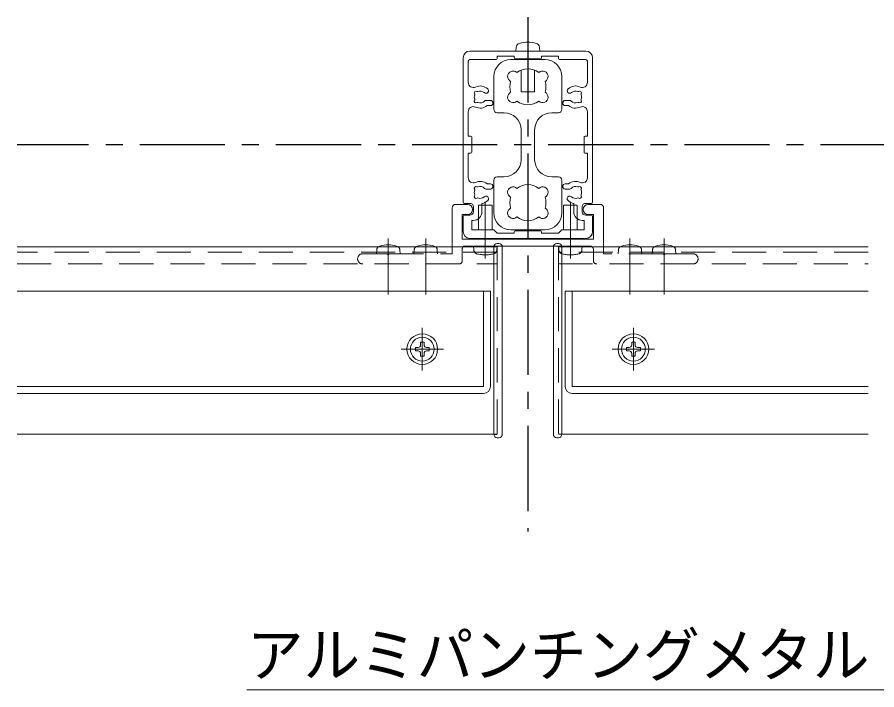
# Model space of a CAD drawing. Units: millimetres at full size, sheet at 1:5; details may follow other scales. Extents: x -1050 to 1050, y -742 to 742.
# Drawn here: x -152 to 100.5, y -411.8 to -214.4 of the extents above; entities that cross this region are included whole.
import ezdxf
from ezdxf.enums import TextEntityAlignment as Align

# ---------------------------------------------------------------- set-up
doc = ezdxf.new("R2010")
doc.units = ezdxf.units.MM
doc.header["$LTSCALE"] = 5
doc.linetypes.add('CHAIN1', pattern=[8, 5, -1, 1, -1])
doc.linetypes.add('DASHED2', pattern=[3, 2, -1])
doc.layers.add('0-0_通り芯', color=7, linetype='CHAIN1')
for name, color, linetype, lineweight in [('0-4_手摺部材', 92, 'Continuous', 20), ('0-6_パネル', 4, 'Continuous', 20), ('0-9_文字', 3, 'Continuous', 20), ('0-A_支柱', 6, 'Continuous', 20), ('0-B_足元', 4, 'Continuous', 20)]:
    doc.layers.add(name, color=color, linetype=linetype, lineweight=lineweight)
doc.styles.add('ＭＳ ゴシック', font='')
doc.styles.get('ＭＳ ゴシック').set_extended_font_data('MS Gothic')

msp = doc.modelspace()

# ---------------------------------------------------------------- linework, layer by layer
at = {"layer": '0-0_通り芯'}
for p, q in [((-1.98, -214.355), (-1.98, -365.312)), ((909.011, -251.793), (-151.98, -251.793))]:
    msp.add_line(p, q, dxfattribs=at)
at = {"layer": '0-0_通り芯', "linetype": 'DASHED2'}
msp.add_line((-11.98, -336.793), (-10.98, -336.793), dxfattribs=at)
at = {"layer": '0-4_手摺部材'}
for p, q in [((-5.48, -224.293), (1.52, -224.293)), ((-23.23, -269.293), (-19.73, -269.293)), ((-16.48, -269.543), (-12.48, -269.543)), ((-16.48, -276.793), (-16.48, -269.543)), ((-12.48, -276.793), (-12.48, -269.543)), ((12.52, -269.543), (8.52, -269.543)), ((8.52, -276.793), (8.52, -269.543)), ((12.52, -276.793), (12.52, -269.543)), ((19.27, -269.293), (15.77, -269.293)), ((-24.23, -281.793), (-24.23, -270.293)), ((-19.73, -272.293), (-21.23, -272.293)), ((-21.23, -272.293), (-21.23, -279.543)), ((15.77, -272.293), (17.27, -272.293)), ((17.27, -272.293), (17.27, -279.543)), ((20.27, -281.793), (20.27, -270.293)), ((-21.23, -279.543), (17.27, -279.543)), ((-151.98, -281.793), (-10.98, -281.793)), ((-20.435, -281.543), (16.27, -281.543)), ((-11.98, -281.793), (-11.98, -336.793)), ((-10.98, -280.793), (-10.48, -280.793)), ((-9.48, -336.793), (-9.48, -281.793)), ((5.52, -336.793), (5.52, -281.793)), ((7.02, -280.793), (6.52, -280.793)), ((7.02, -281.793), (98.02, -281.793)), ((8.02, -281.793), (8.02, -336.793)), ((-32.98, -305.544), (-32.98, -318.032)), ((29.02, -305.544), (29.02, -318.032)), ((-33.48, -309.743), (-33.48, -310.543)), ((28.52, -309.743), (28.52, -310.543)), ((-39.229, -311.793), (-26.731, -311.793)), ((-35.03, -311.293), (-35.03, -312.293)), ((-35.03, -311.293), (-34.23, -311.293)), ((-35.03, -312.293), (-34.23, -312.293)), ((-33.48, -313.843), (-33.48, -313.043)), ((-32.48, -313.843), (-32.48, -313.043)), ((-30.93, -311.293), (-31.73, -311.293)), ((-30.93, -312.293), (-31.73, -312.293)), ((-30.93, -311.293), (-30.93, -312.293)), ((22.771, -311.793), (35.269, -311.793)), ((26.97, -311.293), (26.97, -312.293)), ((26.97, -311.293), (27.77, -311.293)), ((26.97, -312.293), (27.77, -312.293)), ((28.52, -313.843), (28.52, -313.043)), ((29.52, -313.843), (29.52, -313.043)), ((31.07, -311.293), (30.27, -311.293)), ((31.07, -312.293), (30.27, -312.293)), ((31.07, -311.293), (31.07, -312.293)), ((-33.48, -313.843), (-32.48, -313.843)), ((28.52, -313.843), (29.52, -313.843)), ((-151.98, -336.793), (-10.98, -336.793)), ((-10.98, -337.793), (-10.48, -337.793)), ((7.02, -337.793), (6.52, -337.793)), ((98.02, -336.793), (7.02, -336.793))]:
    msp.add_line(p, q, dxfattribs=at)
at = {"layer": '0-4_手摺部材', "linetype": 'CHAIN1'}
for p, q in [((-14.48, -285.143), (-14.48, -268.543)), ((10.52, -285.143), (10.52, -268.543)), ((-42.98, -295.793), (-42.98, -279.275)), ((-31.98, -295.793), (-31.98, -279.275)), ((28.02, -295.793), (28.02, -279.275)), ((38.02, -295.793), (38.02, -279.275))]:
    msp.add_line(p, q, dxfattribs=at)
at = {"layer": '0-4_手摺部材', "linetype": 'DASHED2'}
for p, q in [((-46.382, -282.674), (-46.48, -283.793)), ((-39.578, -282.674), (-39.48, -283.793)), ((-35.382, -282.674), (-35.48, -283.793)), ((-35.382, -282.674), (-35.48, -283.793)), ((-28.578, -282.674), (-28.48, -283.793)), ((-28.578, -282.674), (-28.48, -283.793)), ((-24.23, -283.793), (-24.23, -281.793)), ((-21.23, -285.793), (-21.23, -282.293)), ((-17.882, -282.662), (-17.98, -281.543)), ((-17.98, -281.543), (-10.98, -281.543)), ((-11.078, -282.662), (-10.98, -281.543)), ((-10.98, -281.543), (-10.98, -336.793)), ((7.118, -282.662), (7.02, -281.543)), ((7.02, -281.543), (14.02, -281.543)), ((7.02, -281.543), (7.02, -336.793)), ((13.922, -282.662), (14.02, -281.543)), ((17.27, -285.793), (17.27, -282.461)), ((20.27, -283.793), (20.27, -281.793)), ((24.618, -282.674), (24.52, -283.793)), ((24.618, -282.674), (24.52, -283.793)), ((31.422, -282.674), (31.52, -283.793)), ((31.422, -282.674), (31.52, -283.793)), ((34.618, -282.674), (34.52, -283.793)), ((34.618, -282.674), (34.52, -283.793)), ((41.422, -282.674), (41.52, -283.793)), ((41.422, -282.674), (41.52, -283.793)), ((-10.98, -283.293), (-151.98, -283.293)), ((-50.48, -283.793), (-43.28, -283.793)), ((-50.48, -283.793), (-43.28, -283.793)), ((-42.98, -284.093), (-43.28, -283.793)), ((-42.98, -284.093), (-43.28, -283.793)), ((-42.98, -284.093), (-42.68, -283.793)), ((-42.98, -284.093), (-42.68, -283.793)), ((-42.68, -283.793), (-24.23, -283.793)), ((-42.68, -283.793), (-24.23, -283.793)), ((98.02, -283.293), (7.02, -283.293)), ((37.72, -283.793), (20.27, -283.793)), ((38.02, -284.093), (37.72, -283.793)), ((38.02, -284.093), (38.32, -283.793)), ((46.52, -283.793), (38.32, -283.793)), ((-151.98, -286.793), (-10.98, -286.793)), ((7.02, -286.793), (98.02, -286.793))]:
    msp.add_line(p, q, dxfattribs=at)
at = {"layer": '0-4_手摺部材'}
for points in [[(-33.48, -309.743), (-32.48, -309.743), (-32.48, -310.543)], [(28.52, -309.743), (29.52, -309.743), (29.52, -310.543)]]:
    msp.add_lwpolyline(points, dxfattribs=at)
for centre, radius in [((-32.98, -311.793), 4.5), ((29.02, -311.793), 4.5), ((-32.98, -311.793), 3.5), ((29.02, -311.793), 3.5)]:
    msp.add_circle(centre, radius, dxfattribs=at)
for centre, radius, start, end in [((-23.23, -270.293), 1, 90, 180), ((-19.73, -270.793), 1.5, 270, 90), ((15.77, -270.793), 1.5, 90, 270), ((19.27, -270.293), 1, 0, 90), ((-45.087, -282.787), 1.3, 105.88085, 130.13492), ((-42.98, -290.193), 9, 74.11915, 105.88085), ((-40.873, -282.787), 1.3, 49.86508, 74.11915), ((-34.087, -282.787), 1.3, 105.88083, 130.13489), ((-34.087, -282.787), 1.3, 105.88085, 130.13492), ((-31.98, -290.193), 9, 74.11915, 105.88085), ((-31.98, -290.193), 9, 74.11915, 105.88085), ((-29.873, -282.787), 1.3, 49.86507, 74.11918), ((-29.873, -282.787), 1.3, 49.86508, 74.11915), ((-20.435, -282.543), 1, 90, 131.40962), ((-10.98, -281.793), 1, 90, 180), ((-10.48, -281.793), 1, 360, 90), ((6.52, -281.793), 1, 90, 180), ((7.02, -281.793), 1, 0, 90), ((16.27, -282.543), 1, 48.59038, 90), ((25.913, -282.787), 1.3, 105.88083, 130.13486), ((25.913, -282.787), 1.3, 105.88085, 130.13492), ((28.02, -290.193), 9, 74.11915, 105.88085), ((28.02, -290.193), 9, 74.11915, 105.88085), ((30.127, -282.787), 1.3, 49.8651, 74.11915), ((30.127, -282.787), 1.3, 49.86508, 74.11915), ((35.913, -282.787), 1.3, 105.88083, 130.13486), ((35.913, -282.787), 1.3, 105.88085, 130.13492), ((38.02, -290.193), 9, 74.11915, 105.88085), ((38.02, -290.193), 9, 74.11915, 105.88085), ((40.127, -282.787), 1.3, 49.8651, 74.11915), ((40.127, -282.787), 1.3, 49.86508, 74.11915), ((-34.23, -310.543), 0.75, 270, 360), ((-31.73, -310.543), 0.75, 180, 270), ((27.77, -310.543), 0.75, 270, 360), ((30.27, -310.543), 0.75, 180, 270), ((-34.23, -313.043), 0.75, 0, 90), ((-31.73, -313.043), 0.75, 90, 180), ((27.77, -313.043), 0.75, 0, 90), ((30.27, -313.043), 0.75, 90, 180), ((-10.98, -336.793), 1, 180, 270), ((-10.48, -336.793), 1, 270, 360), ((6.52, -336.793), 1, 180, 270), ((7.02, -336.793), 1, 270, 0)]:
    msp.add_arc(centre, radius, start, end, dxfattribs=at)
at = {"layer": '0-4_手摺部材', "linetype": 'DASHED2'}
for centre, radius, start, end in [((-45.087, -282.787), 1.3, 130.13492, 175), ((-40.873, -282.787), 1.3, 5, 49.86508), ((-34.087, -282.787), 1.3, 130.13489, 174.99995), ((-34.087, -282.787), 1.3, 130.13492, 175), ((-29.873, -282.787), 1.3, 5.00002, 49.86507), ((-29.873, -282.787), 1.3, 5, 49.86508), ((-20.23, -282.293), 1, 150, 180), ((-16.587, -282.549), 1.3, 184.99997, 254.11918), ((-12.373, -282.549), 1.3, 285.88083, 354.99995), ((8.413, -282.549), 1.3, 184.99997, 254.11918), ((12.627, -282.549), 1.3, 285.88083, 354.99995), ((16.27, -282.543), 1, 0, 48.59038), ((25.913, -282.787), 1.3, 130.13486, 174.99995), ((25.913, -282.787), 1.3, 130.13492, 175), ((30.127, -282.787), 1.3, 5.00002, 49.8651), ((30.127, -282.787), 1.3, 5, 49.86508), ((35.913, -282.787), 1.3, 130.13486, 174.99995), ((35.913, -282.787), 1.3, 130.13492, 175), ((40.127, -282.787), 1.3, 5.00002, 49.8651), ((40.127, -282.787), 1.3, 5, 49.86508), ((-50.48, -285.293), 1.5, 90, 270), ((-50.48, -285.293), 1.5, 90, 270), ((-14.48, -275.143), 9, 254.11915, 285.88085), ((10.52, -275.143), 9, 254.11915, 285.88085), ((46.52, -285.293), 1.5, 270, 90), ((-22.23, -285.793), 1, 270, 360), ((18.27, -285.793), 1, 180, 270)]:
    msp.add_arc(centre, radius, start, end, dxfattribs=at)
at = {"layer": '0-6_パネル'}
for p, q in [((-151.98, -294.793), (-12.98, -294.793)), ((-14.98, -294.793), (-14.98, -322.793)), ((-12.98, -294.793), (-12.98, -322.793)), ((9.02, -294.793), (9.02, -322.793)), ((98.02, -294.793), (9.02, -294.793)), ((11.02, -294.793), (11.02, -322.793)), ((-14.98, -322.793), (-151.98, -322.793)), ((11.02, -322.793), (98.02, -322.793)), ((-14.98, -324.793), (-151.98, -324.793)), ((11.02, -324.793), (98.02, -324.793))]:
    msp.add_line(p, q, dxfattribs=at)
for centre, start, end in [((-14.98, -322.793), 270, 360), ((11.02, -322.793), 180, 270)]:
    msp.add_arc(centre, 2, start, end, dxfattribs=at)
at = {"layer": '0-9_文字'}
msp.add_lwpolyline([(185.715, -324.793), (135.486, -411.793), (-84.514, -411.793)], dxfattribs=at)
at = {"layer": '0-A_支柱'}
for p, q in [((15.02, -224.293), (-18.98, -224.293)), ((-5.382, -223.174), (-5.48, -224.293)), ((1.422, -223.174), (1.52, -224.293)), ((-20.98, -226.293), (-20.98, -268.693)), ((-11.28, -226.793), (-18.98, -226.793)), ((-5.98, -225.793), (-5.98, -226.243)), ((-5.68, -226.543), (1.72, -226.543)), ((-3.98, -226.793), (-3.98, -226.543)), ((0.02, -226.793), (0.02, -226.543)), ((2.02, -225.793), (2.02, -226.243)), ((2.02, -225.793), (7.02, -225.793)), ((7.02, -226.493), (7.02, -225.793)), ((7.32, -226.793), (15.02, -226.793)), ((17.02, -268.693), (17.02, -226.293)), ((-19.48, -233.485), (-19.48, -227.293)), ((15.52, -233.485), (15.52, -227.293)), ((-14.303, -238.793), (-12.98, -238.793)), ((10.343, -238.793), (9.02, -238.793)), ((-19.48, -249.293), (-19.48, -242.101)), ((-13.903, -240.293), (-12.98, -240.293)), ((9.943, -240.293), (9.02, -240.293)), ((15.52, -249.293), (15.52, -242.101)), ((-19.48, -249.293), (-18.78, -249.293)), ((-18.48, -249.593), (-18.48, -253.993)), ((14.52, -249.593), (14.52, -253.993)), ((15.52, -249.293), (14.82, -249.293)), ((-19.48, -254.293), (-18.78, -254.293)), ((-19.48, -261.485), (-19.48, -254.293)), ((15.52, -254.293), (14.82, -254.293)), ((15.52, -261.485), (15.52, -254.293)), ((-14.303, -264.793), (-12.98, -264.793)), ((-13.903, -263.293), (-12.98, -263.293)), ((9.943, -263.293), (9.02, -263.293)), ((10.343, -264.793), (9.02, -264.793)), ((-18.98, -268.993), (-20.68, -268.993)), ((-17.98, -271.493), (-17.98, -269.993)), ((-15.48, -271.493), (-15.48, -269.004)), ((11.52, -271.493), (11.52, -269.004)), ((14.02, -271.493), (14.02, -269.993)), ((15.02, -268.993), (16.72, -268.993)), ((-20.68, -272.493), (-18.98, -272.493)), ((16.72, -272.493), (15.02, -272.493)), ((-20.98, -272.793), (-20.98, -277.293)), ((-18.48, -273.993), (-17.98, -273.993)), ((-18.48, -276.793), (-18.48, -273.993)), ((14.52, -273.993), (14.02, -273.993)), ((14.52, -276.793), (14.52, -273.993)), ((17.02, -277.293), (17.02, -272.793)), ((-18.48, -276.793), (-11.98, -276.793)), ((-10.98, -277.793), (-11.98, -276.793)), ((-5.98, -277.793), (-5.98, -277.343)), ((-5.68, -277.043), (1.72, -277.043)), ((2.02, -277.793), (2.02, -277.343)), ((7.02, -277.793), (8.02, -276.793)), ((14.52, -276.793), (8.02, -276.793)), ((-18.98, -279.293), (15.02, -279.293)), ((-10.98, -277.793), (-5.98, -277.793)), ((2.02, -277.793), (7.02, -277.793))]:
    msp.add_line(p, q, dxfattribs=at)
for points in [[(-10.98, -226.493), (-10.98, -225.793), (-5.98, -225.793)], [(-3.98, -229.885), (-3.98, -236.293), (0.02, -236.293), (0.02, -229.885)]]:
    msp.add_lwpolyline(points, dxfattribs=at)
for centre, radius, start, end in [((-4.087, -223.287), 1.3, 105.88085, 175), ((-1.98, -230.693), 9, 74.11915, 105.88085), ((0.127, -223.287), 1.3, 5, 74.11915), ((-18.98, -226.293), 2, 90, 180), ((15.02, -226.293), 2, 0, 90), ((-18.98, -227.293), 0.5, 90, 180), ((-11.28, -226.493), 0.3, 270, 360), ((-5.68, -226.243), 0.3, 180, 270), ((1.72, -226.243), 0.3, 270, 360), ((7.32, -226.493), 0.3, 180, 270), ((15.02, -227.293), 0.5, 0, 90), ((-17.98, -233.485), 1.5, 180, 294.90106), ((-15.98, -237.793), 3.25, 47.4576, 114.90106), ((12.02, -237.793), 3.25, 65.09894, 132.5424), ((14.02, -233.485), 1.5, 245.09894, 360), ((-15.98, -237.793), 1.75, 157.5799, 202.4201), ((-17.217, -236.555), 0.5, 55.28656, 214.71344), ((-17.875, -237.011), 0.3, 337.5799, 34.71344), ((-16.762, -235.898), 0.3, 235.28656, 292.4201), ((-15.98, -237.793), 1.75, 47.4576, 112.4201), ((-14.29, -235.951), 0.75, 227.4576, 47.4576), ((10.33, -235.951), 0.75, 132.5424, 312.5424), ((12.02, -237.793), 1.75, 67.5799, 132.5424), ((12.802, -235.898), 0.3, 247.5799, 304.71344), ((13.257, -236.555), 0.5, 325.28656, 124.71344), ((13.915, -237.011), 0.3, 145.28656, 202.4201), ((12.02, -237.793), 1.75, 337.5799, 22.4201), ((-17.217, -239.03), 0.5, 145.28656, 304.71344), ((-17.875, -238.575), 0.3, 325.28656, 22.4201), ((-16.762, -239.688), 0.3, 67.5799, 124.71344), ((-15.98, -237.793), 1.75, 247.5799, 318.18969), ((-14.303, -239.293), 0.5, 90, 138.18969), ((-12.98, -239.543), 0.75, 270, 90), ((9.02, -239.543), 0.75, 90, 270), ((10.343, -239.293), 0.5, 41.81031, 90), ((12.02, -237.793), 1.75, 221.81031, 292.4201), ((12.802, -239.688), 0.3, 55.28656, 112.4201), ((13.257, -239.03), 0.5, 235.28656, 34.71344), ((13.915, -238.575), 0.3, 157.5799, 214.71344), ((-17.98, -242.101), 1.5, 65.09894, 180), ((-15.98, -237.793), 3.25, 245.09894, 309.71514), ((12.02, -237.793), 3.25, 230.28486, 294.90106), ((14.02, -242.101), 1.5, 0, 114.90106), ((-18.78, -249.593), 0.3, 0, 90), ((14.82, -249.593), 0.3, 90, 180), ((-18.78, -253.993), 0.3, 270, 360), ((14.82, -253.993), 0.3, 180, 270), ((-17.98, -261.485), 1.5, 180, 294.90106), ((-15.98, -265.793), 3.25, 50.28486, 114.90106), ((12.02, -265.793), 3.25, 65.09894, 129.71514), ((14.02, -261.485), 1.5, 245.09894, 360), ((-17.217, -264.555), 0.5, 55.28656, 214.71344), ((-17.875, -265.011), 0.3, 337.5799, 34.71344), ((-16.762, -263.898), 0.3, 235.28656, 292.4201), ((-15.98, -265.793), 1.75, 41.81031, 112.4201), ((-14.303, -264.293), 0.5, 221.81031, 270), ((-12.98, -264.043), 0.75, 270, 90), ((9.02, -264.043), 0.75, 90, 270), ((10.343, -264.293), 0.5, 270, 318.18969), ((12.02, -265.793), 1.75, 67.5799, 138.18969), ((12.802, -263.898), 0.3, 247.5799, 304.71344), ((13.257, -264.555), 0.5, 325.28656, 124.71344), ((13.915, -265.011), 0.3, 145.28656, 202.4201), ((-15.98, -265.793), 1.75, 157.5799, 202.4201), ((-17.217, -267.03), 0.5, 145.28656, 304.71344), ((-17.875, -266.575), 0.3, 325.28656, 22.4201), ((-16.762, -267.688), 0.3, 67.5799, 124.71344), ((-15.98, -265.793), 1.75, 247.5799, 312.5424), ((-14.29, -267.635), 0.75, 312.5424, 132.5424), ((10.33, -267.635), 0.75, 47.4576, 227.4576), ((12.02, -265.793), 1.75, 227.4576, 292.4201), ((12.802, -267.688), 0.3, 55.28656, 112.4201), ((13.257, -267.03), 0.5, 235.28656, 34.71344), ((13.915, -266.575), 0.3, 157.5799, 214.71344), ((12.02, -265.793), 1.75, 337.5799, 22.4201), ((-20.68, -268.693), 0.3, 180, 270), ((-18.98, -269.993), 1, 0, 90), ((-15.98, -265.793), 3.25, 278.84988, 312.5424), ((12.02, -265.793), 3.25, 227.4576, 261.15012), ((15.02, -269.993), 1, 90, 180), ((16.72, -268.693), 0.3, 270, 360), ((-20.68, -272.793), 0.3, 90, 180), ((-18.98, -271.493), 1, 270, 360), ((-17.98, -271.493), 2.5, 270, 360), ((14.02, -271.493), 2.5, 180, 270), ((15.02, -271.493), 1, 180, 270), ((16.72, -272.793), 0.3, 0, 90), ((-18.98, -277.293), 2, 180, 270), ((-5.68, -277.343), 0.3, 90, 180), ((1.72, -277.343), 0.3, 0, 90), ((15.02, -277.293), 2, 270, 360)]:
    msp.add_arc(centre, radius, start, end, dxfattribs=at)
at = {"layer": '0-B_足元'}
for p, q in [((-6.98, -226.793), (3.02, -226.793)), ((-11.98, -241.393), (-11.98, -231.793)), ((8.02, -241.393), (8.02, -231.793)), ((-8.98, -242.393), (-10.98, -242.393)), ((5.02, -242.393), (7.02, -242.393)), ((-3.98, -247.393), (-3.98, -256.193)), ((0.02, -247.393), (0.02, -256.193)), ((-11.98, -262.193), (-11.98, -271.793)), ((-8.98, -261.193), (-10.98, -261.193)), ((5.02, -261.193), (7.02, -261.193)), ((8.02, -262.193), (8.02, -271.793)), ((-6.98, -276.793), (3.02, -276.793))]:
    msp.add_line(p, q, dxfattribs=at)
for centre, radius, start, end in [((-6.98, -231.793), 5, 90, 180), ((3.02, -231.793), 5, 0, 90), ((-1.98, -234.793), 5.3, 52.3632, 127.6368), ((-6.321, -231.753), 1.6, 46.3184, 243.6816), ((2.362, -231.753), 1.6, 296.3184, 133.6816), ((-1.98, -234.793), 5.3, 162.3632, 197.6368), ((-1.98, -234.793), 5.3, 342.3632, 17.6368), ((-6.321, -237.833), 1.6, 116.3184, 313.6816), ((2.362, -237.833), 1.6, 226.3184, 63.6816), ((-1.98, -234.793), 5.3, 232.36321, 307.63679), ((-10.98, -241.393), 1, 180, 270), ((-8.98, -247.393), 5, 0, 90), ((5.02, -247.393), 5, 90, 180), ((7.02, -241.393), 1, 270, 360), ((-8.98, -256.193), 5, 270, 360), ((5.02, -256.193), 5, 180, 270), ((-10.98, -262.193), 1, 90, 180), ((7.02, -262.193), 1, 0, 90), ((-6.321, -265.753), 1.6, 46.3184, 243.6816), ((-1.98, -268.793), 5.3, 52.36321, 127.63679), ((2.362, -265.753), 1.6, 296.3184, 133.6816), ((-1.98, -268.793), 5.3, 162.3632, 197.6368), ((-1.98, -268.793), 5.3, 342.3632, 17.6368), ((-6.98, -271.793), 5, 180, 270), ((-6.321, -271.833), 1.6, 116.3184, 313.6816), ((2.362, -271.833), 1.6, 226.3184, 63.6816), ((3.02, -271.793), 5, 270, 360), ((-1.98, -268.793), 5.3, 232.3632, 307.6368)]:
    msp.add_arc(centre, radius, start, end, dxfattribs=at)

# ---------------------------------------------------------------- texts
at = {"layer": '0-9_文字', "style": 'ＭＳ ゴシック', "width": 0.95}
msp.add_text('アルミパンチングメタル\u3000t=2', height=12.83, dxfattribs=at).set_placement((-84.514, -411.793), align=Align.BOTTOM_LEFT)

doc.saveas('drawing.dxf')
